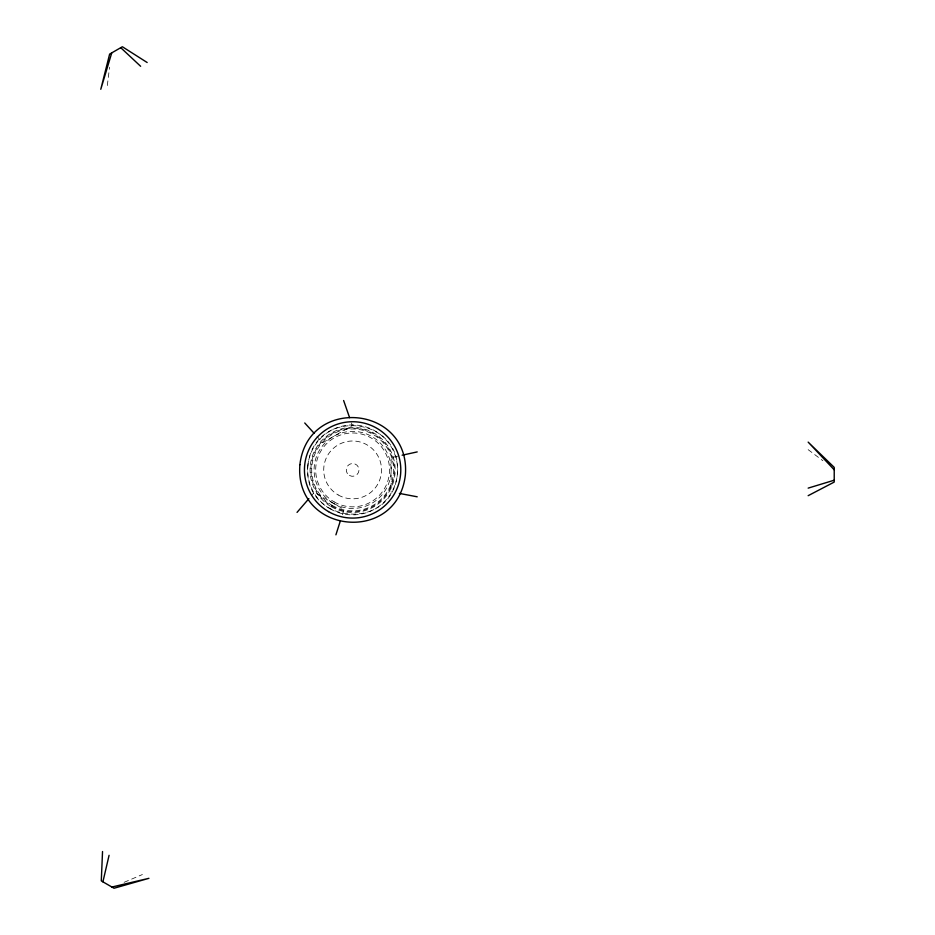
<?xml version="1.0" encoding="UTF-8"?>
<svg xmlns="http://www.w3.org/2000/svg" width="935" height="935" viewBox="0 0 935 935"><rect width="100%" height="100%" fill="white"/><g stroke="black" fill="none" stroke-linecap="round" stroke-linejoin="round"><path stroke-width="0.7" stroke-dasharray="4.67 3.51" d="M107.326 85.529L109.547 67.238M342.303 514.776L344.01 509.423L314.37 492.313L311.624 495.48M124.133 882.313L142.389 874.529M398.006 456.105L391.146 457.612L391.146 491.833M808.156 449.665L822.882 460.733M317.035 436.458L322.704 442.687L352.355 425.577L351.431 422.936M307.872 465.501C302.215 524.161 391.484 532.95 397.375 474.314C403.032 415.654 313.763 406.865 307.872 465.501M332.147 505.367A40.953 40.953 0 0 0 393.577 469.908A40.953 40.953 0 0 0 332.147 434.448A40.953 40.953 0 0 0 332.147 505.367M331.75 506.069A41.748 41.748 0 0 0 394.371 469.908A41.748 41.748 0 0 0 331.75 433.746A41.748 41.748 0 0 0 331.75 506.069M334.157 501.896A36.932 36.932 0 0 0 389.556 469.908A36.932 36.932 0 0 0 334.157 437.919A36.932 36.932 0 0 0 334.157 501.896M330.137 508.85A44.962 44.962 0 0 0 397.585 469.908A44.962 44.962 0 0 0 330.137 430.965A44.962 44.962 0 0 0 330.137 508.85M331.341 506.758A42.554 42.554 0 0 0 395.178 469.908A42.554 42.554 0 0 0 331.341 433.057A42.554 42.554 0 0 0 331.341 506.758M333.351 503.287A38.545 38.545 0 0 0 391.157 469.908A38.545 38.545 0 0 0 333.351 436.528A38.545 38.545 0 0 0 333.351 503.287M349.409 475.471A6.428 6.428 0 0 0 359.052 469.908A6.428 6.428 0 0 0 349.409 464.344A6.428 6.428 0 0 0 349.409 475.471M338.166 494.942A28.903 28.903 0 0 0 381.527 469.908A28.903 28.903 0 0 0 338.166 444.873A28.903 28.903 0 0 0 338.166 494.942"/><path stroke-width="1.4" d="M102.534 851.528L101.284 880.899L114.023 888.25L148.934 878.316L111.908 887.034M102.908 881.834L109.079 855.303M111.744 52.886L100.781 89.304L109.629 54.101L122.368 46.75L147.169 62.516M335.91 534.843L340.176 521.461M297.038 512.392L308.889 498.647M808.156 495.679L834.219 482.074L834.219 467.371L808.156 442.115L834.219 469.814M808.156 488.128L834.219 480.204M402.12 455.216L417.209 451.909M399.385 493.411L417.209 496.801M120.744 47.685L140.636 66.291M304.74 422.971L314.195 433.349M343.624 400.519L349.596 417.664M299.89 464.718C294.221 534.224 397.363 544.38 405.358 475.097C411.026 405.591 307.884 395.435 299.89 464.718M328.536 511.632A48.176 48.176 0 0 0 400.799 469.908A48.176 48.176 0 0 0 328.536 428.183A48.176 48.176 0 0 0 328.536 511.632"/></g></svg>
